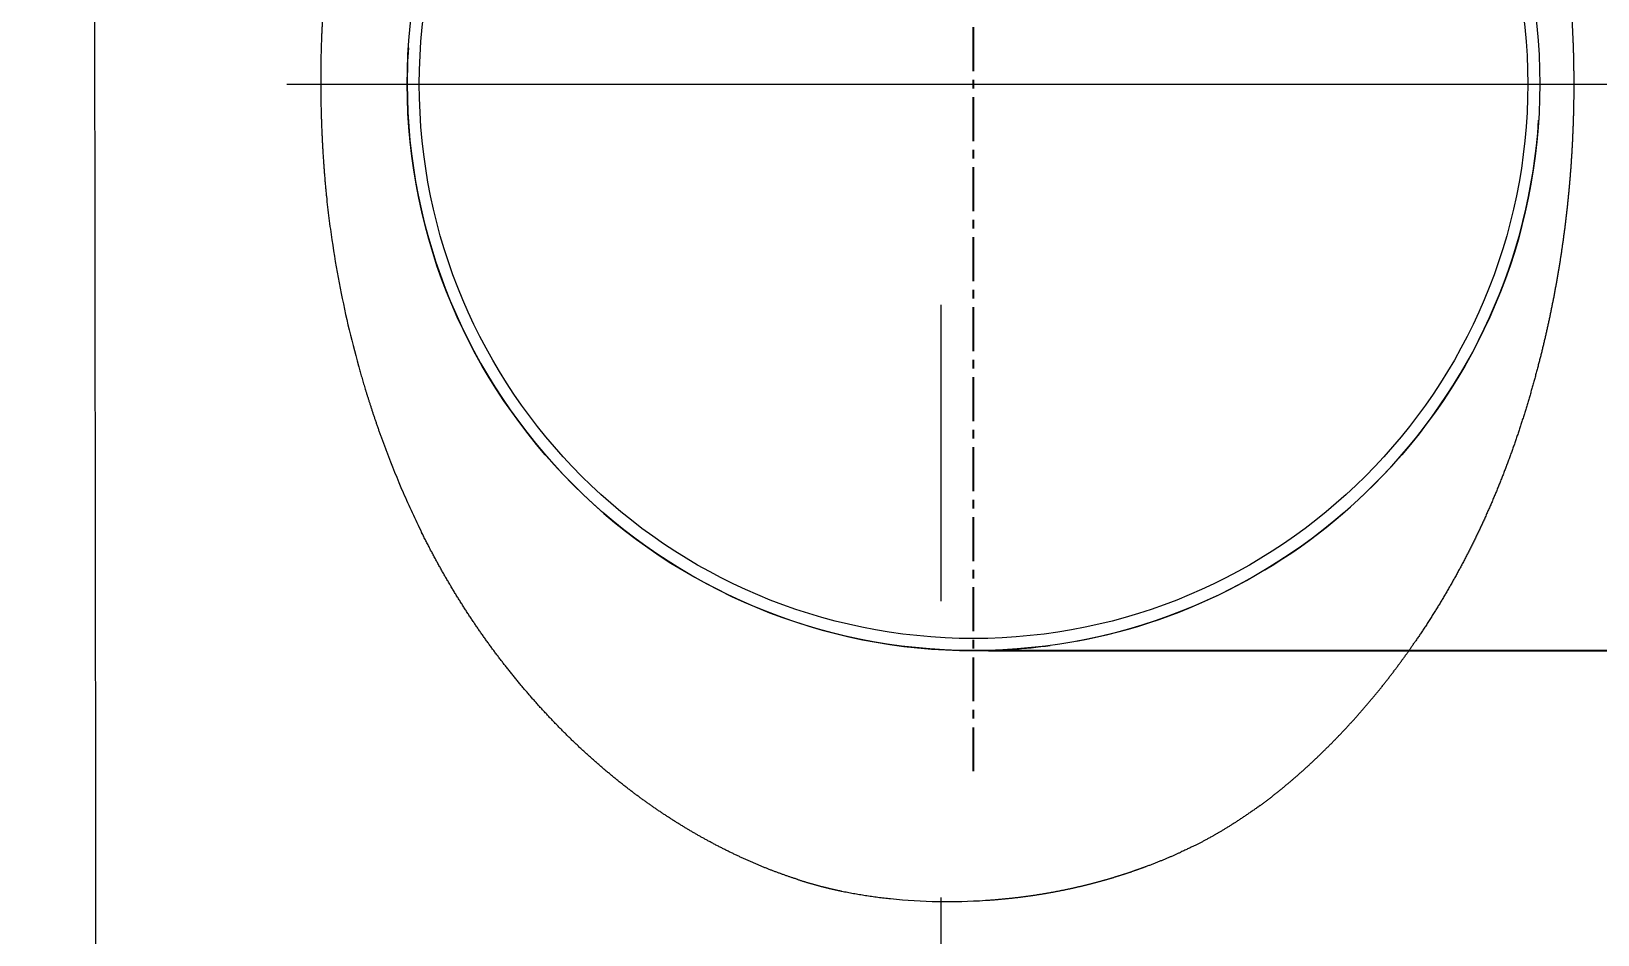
# Model space of a CAD drawing. Header units: inches. Extents: x 20229 to 21001, y -6726 to -5634.
# Drawn here: x 20841.2 to 20906.2, y -6259.7 to -6222.2 of the extents above; entities that cross this region are included whole.
import ezdxf

# ---------------------------------------------------------------- set-up
doc = ezdxf.new("R2010")
doc.units = ezdxf.units.IN
doc.header["$LTSCALE"] = 4.84
doc.header["$MEASUREMENT"] = 0
doc.header["$PDMODE"] = 3
doc.header["$PDSIZE"] = 0.3125
for name, pattern in [('CENTER', [0.6, 0.375, -0.075, 0.075, -0.075]), ('CENTER2', [28.575, 19.05, -3.175, 3.175, -3.175]), ('CENTERX2', [20.32, 12.7, -2.54, 2.54, -2.54])]:
    doc.linetypes.add(name, pattern=pattern)
doc.layers.get('0').update_dxf_attribs({"linetype": 'CONTINUOUS', "lineweight": 13})
doc.layers.get('Defpoints').update_dxf_attribs({"color": 3, "linetype": 'CONTINUOUS'})
doc.layers.add('2', color=1, linetype='CENTER2')
doc.layers.add('CENTER', color=1, linetype='CENTERX2', lineweight=15)
doc.layers.add('DIM', color=3, linetype='CONTINUOUS', lineweight=9)
doc.styles.get("Standard").update_dxf_attribs({"font": 'txt', "width": 0.8})
doc.dimstyles.new('ISO-25$0', dxfattribs={"dimtxt": 3, "dimasz": 3.5, "dimexe": 1.25, "dimexo": 0, "dimtad": 1, "dimdsep": 46, "dimtxsty": 'Standard', "dimblk1": 'CLOSEDBLANK', "dimcen": 1, "dimadec": 0, "dimazin": 0, "dimtfac": 1, "dimtmove": 1, "dimatfit": 3, "dimfxl": 1, "dimarcsym": 0})

# ---------------------------------------------------------------- blocks, each defined once
blk = doc.blocks.new('*D3')
at = {"layer": 'Defpoints', "color": 0, "transparency": 16777216}
for p in [(20664.841, -6111.791), (20878.985, -6352.746), (20878.985, -6354.821)]:
    blk.add_point(p, dxfattribs=at)
at = {"layer": 'DIM', "color": 0, "lineweight": -2, "transparency": 16777216}
for p, q in [((20664.841, -6112.416), (20664.841, -6356.071)), ((20878.985, -6353.371), (20878.985, -6356.071))]:
    blk.add_line(p, q, dxfattribs=at)
at = {"layer": 'DIM', "color": 0, "lineweight": -3, "transparency": 16777216}
blk.add_line((20672.841, -6354.821), (20870.985, -6354.821), dxfattribs=at)
at = {"layer": 'DIM', "color": 0, "transparency": 16777216}
for points in [[(20672.841, -6353.487), (20672.841, -6356.154), (20664.841, -6354.821)], [(20870.985, -6353.487), (20870.985, -6356.154), (20878.985, -6354.821)]]:
    blk.add_solid(points, dxfattribs=at)
at = {"layer": 'DIM', "color": 0, "transparency": 16777216, "insert": (20773.201, -6345.987), "char_height": 10, "attachment_point": 5}
blk.add_mtext('214,1', dxfattribs=at)
blk = doc.blocks.new('*D8')
at = {"layer": 'Defpoints', "color": 0, "transparency": 16777216}
for p in [(20880.322, -6144.575), (20939.088, -6144.575), (20880.322, -6247.879)]:
    blk.add_point(p, dxfattribs=at)
at = {"layer": 'DIM', "color": 0, "lineweight": -2, "transparency": 16777216}
for p, q in [((20880.947, -6144.575), (20940.338, -6144.575)), ((20880.947, -6247.879), (20940.338, -6247.879))]:
    blk.add_line(p, q, dxfattribs=at)
at = {"layer": 'DIM', "color": 0, "lineweight": -3, "transparency": 16777216}
blk.add_line((20939.088, -6239.879), (20939.088, -6152.575), dxfattribs=at)
at = {"layer": 'DIM', "color": 0, "transparency": 16777216}
for points in [[(20937.754, -6152.575), (20940.421, -6152.575), (20939.088, -6144.575)], [(20937.754, -6239.879), (20940.421, -6239.879), (20939.088, -6247.879)]]:
    blk.add_solid(points, dxfattribs=at)
at = {"layer": 'DIM', "color": 0, "transparency": 16777216, "insert": (20930.254, -6196.227), "char_height": 10, "attachment_point": 5, "rotation": 90}
blk.add_mtext('103,3', dxfattribs=at)

msp = doc.modelspace()

# ---------------------------------------------------------------- linework, layer by layer
at = {"linetype": 'Continuous'}
msp.add_line((20880.321, -6247.875), (20880.321, -6247.879), dxfattribs=at)
for radius in [23.5, 23]:
    msp.add_circle((20880.322, -6224.375), radius, dxfattribs=at)
for start, end in [(176.34178, 180), (180, 225), (315, 356.35273), (225, 270), (280.46955, 315), (270, 277.78711)]:
    msp.add_arc((20880.321, -6224.379), 23.5, start, end, dxfattribs=at)
for points, degree in [([(20843.788, -6172.923), (20843.857, -6232.597), (20843.932, -6292.279)], 2), ([(20876.881, -6258.164), (20877.532, -6258.233), (20878.188, -6258.274), (20878.848, -6258.286)], 3), ([(20878.848, -6258.286), (20879.502, -6258.296), (20880.159, -6258.279), (20880.815, -6258.234)], 3)]:
    msp.add_open_spline(points, degree=degree, dxfattribs=at)
for points, knots in [([(20853.82, -6216.968), (20853.815, -6216.997), (20853.805, -6217.056), (20853.791, -6217.144), (20853.777, -6217.233), (20853.763, -6217.322), (20853.749, -6217.41), (20853.736, -6217.499), (20853.722, -6217.588), (20853.709, -6217.677), (20853.696, -6217.766), (20853.683, -6217.856), (20853.67, -6217.945), (20853.657, -6218.035), (20853.645, -6218.124), (20853.633, -6218.214), (20853.621, -6218.303), (20853.609, -6218.393), (20853.597, -6218.483), (20853.586, -6218.573), (20853.574, -6218.663), (20853.563, -6218.753), (20853.552, -6218.843), (20853.541, -6218.933), (20853.531, -6219.024), (20853.52, -6219.114), (20853.51, -6219.205), (20853.5, -6219.295), (20853.49, -6219.386), (20853.48, -6219.476), (20853.471, -6219.567), (20853.461, -6219.658), (20853.452, -6219.749), (20853.443, -6219.84), (20853.434, -6219.931), (20853.426, -6220.022), (20853.417, -6220.113), (20853.409, -6220.204), (20853.401, -6220.295), (20853.393, -6220.386), (20853.385, -6220.477), (20853.378, -6220.569), (20853.371, -6220.66), (20853.363, -6220.751), (20853.356, -6220.843), (20853.35, -6220.934), (20853.343, -6221.026), (20853.337, -6221.117), (20853.33, -6221.209), (20853.324, -6221.301), (20853.319, -6221.392), (20853.313, -6221.484), (20853.307, -6221.576), (20853.302, -6221.667), (20853.297, -6221.759), (20853.292, -6221.851), (20853.287, -6221.943), (20853.283, -6222.035), (20853.279, -6222.126), (20853.274, -6222.218), (20853.27, -6222.31), (20853.267, -6222.402), (20853.263, -6222.494), (20853.26, -6222.586), (20853.257, -6222.678), (20853.254, -6222.77), (20853.251, -6222.862), (20853.247, -6222.988), (20853.243, -6223.15), (20853.239, -6223.347), (20853.236, -6223.544), (20853.233, -6223.74), (20853.232, -6223.937), (20853.231, -6224.133), (20853.231, -6224.33), (20853.231, -6224.527), (20853.233, -6224.723), (20853.235, -6224.92), (20853.239, -6225.116), (20853.242, -6225.313), (20853.247, -6225.509), (20853.253, -6225.705), (20853.259, -6225.902), (20853.266, -6226.098), (20853.274, -6226.294), (20853.283, -6226.49), (20853.292, -6226.687), (20853.303, -6226.883), (20853.314, -6227.079), (20853.325, -6227.275), (20853.338, -6227.471), (20853.351, -6227.666), (20853.366, -6227.862), (20853.381, -6228.057), (20853.396, -6228.252), (20853.413, -6228.448), (20853.43, -6228.642), (20853.448, -6228.837), (20853.461, -6228.967), (20853.467, -6229.031)], [0, 0, 0, 0, 0.007423, 0.014851, 0.022284, 0.029722, 0.037166, 0.044614, 0.052068, 0.059526, 0.066989, 0.074457, 0.081929, 0.089406, 0.096887, 0.104373, 0.111862, 0.119356, 0.126853, 0.134355, 0.14186, 0.149369, 0.156882, 0.164398, 0.171918, 0.179441, 0.186967, 0.194497, 0.202029, 0.209565, 0.217103, 0.224645, 0.232189, 0.239735, 0.247284, 0.254836, 0.26239, 0.269946, 0.277505, 0.285065, 0.292628, 0.300193, 0.307759, 0.315327, 0.322897, 0.330468, 0.338041, 0.345616, 0.353191, 0.360768, 0.368346, 0.375926, 0.383506, 0.391087, 0.398669, 0.406252, 0.413835, 0.421419, 0.429004, 0.436589, 0.444174, 0.45176, 0.459346, 0.466932, 0.474518, 0.482104, 0.48969, 0.497276, 0.513503, 0.529729, 0.545951, 0.562172, 0.57839, 0.594607, 0.610823, 0.627039, 0.643253, 0.659468, 0.675682, 0.691898, 0.708113, 0.72433, 0.740549, 0.756769, 0.772991, 0.789215, 0.805441, 0.821669, 0.837897, 0.854125, 0.870352, 0.886576, 0.902797, 0.919013, 0.935225, 0.95143, 0.967628, 0.983819, 1, 1, 1, 1]), ([(20904.885, -6218.75), (20904.888, -6218.775), (20904.894, -6218.826), (20904.903, -6218.902), (20904.912, -6218.978), (20904.921, -6219.053), (20904.93, -6219.129), (20904.938, -6219.205), (20904.947, -6219.281), (20904.955, -6219.357), (20904.963, -6219.432), (20904.971, -6219.508), (20904.979, -6219.584), (20904.987, -6219.66), (20904.995, -6219.735), (20905.003, -6219.811), (20905.01, -6219.887), (20905.017, -6219.962), (20905.025, -6220.038), (20905.032, -6220.114), (20905.039, -6220.189), (20905.045, -6220.265), (20905.052, -6220.341), (20905.059, -6220.416), (20905.065, -6220.492), (20905.072, -6220.568), (20905.078, -6220.643), (20905.084, -6220.719), (20905.09, -6220.794), (20905.096, -6220.87), (20905.101, -6220.946), (20905.107, -6221.021), (20905.112, -6221.097), (20905.118, -6221.172), (20905.123, -6221.248), (20905.128, -6221.323), (20905.133, -6221.399), (20905.138, -6221.474), (20905.143, -6221.55), (20905.147, -6221.625), (20905.152, -6221.701), (20905.156, -6221.776), (20905.16, -6221.852), (20905.164, -6221.927), (20905.168, -6222.003), (20905.172, -6222.078), (20905.176, -6222.153), (20905.18, -6222.229), (20905.183, -6222.304), (20905.186, -6222.38), (20905.19, -6222.455), (20905.193, -6222.53), (20905.196, -6222.606), (20905.199, -6222.681), (20905.202, -6222.756), (20905.204, -6222.832), (20905.207, -6222.907), (20905.209, -6222.982), (20905.212, -6223.058), (20905.213, -6223.108), (20905.214, -6223.133)], [0, 0, 0, 0, 0.017526, 0.03504, 0.052541, 0.07003, 0.087506, 0.104971, 0.122423, 0.139864, 0.157293, 0.174711, 0.192117, 0.209512, 0.226896, 0.244268, 0.26163, 0.278982, 0.296322, 0.313653, 0.330973, 0.348283, 0.365583, 0.382873, 0.400153, 0.417424, 0.434686, 0.451938, 0.469181, 0.486415, 0.50364, 0.520857, 0.538065, 0.555265, 0.572456, 0.589639, 0.606815, 0.623982, 0.641142, 0.658295, 0.67544, 0.692578, 0.709709, 0.726832, 0.74395, 0.76106, 0.778164, 0.795262, 0.812354, 0.829439, 0.846519, 0.863593, 0.880662, 0.897725, 0.914783, 0.931836, 0.948884, 0.965927, 0.982966, 1, 1, 1, 1]), ([(20905.214, -6223.133), (20905.215, -6223.159), (20905.216, -6223.211), (20905.218, -6223.289), (20905.22, -6223.367), (20905.221, -6223.446), (20905.223, -6223.524), (20905.224, -6223.602), (20905.225, -6223.68), (20905.226, -6223.758), (20905.227, -6223.837), (20905.228, -6223.915), (20905.229, -6223.993), (20905.23, -6224.071), (20905.23, -6224.15), (20905.23, -6224.228), (20905.231, -6224.306), (20905.231, -6224.385), (20905.231, -6224.463), (20905.231, -6224.541), (20905.23, -6224.62), (20905.23, -6224.698), (20905.229, -6224.776), (20905.229, -6224.855), (20905.228, -6224.933), (20905.227, -6225.012), (20905.226, -6225.09), (20905.224, -6225.169), (20905.223, -6225.247), (20905.222, -6225.326), (20905.22, -6225.404), (20905.218, -6225.483), (20905.216, -6225.561), (20905.214, -6225.64), (20905.212, -6225.718), (20905.21, -6225.797), (20905.208, -6225.875), (20905.205, -6225.954), (20905.202, -6226.032), (20905.2, -6226.111), (20905.197, -6226.19), (20905.195, -6226.242), (20905.194, -6226.268)], [0, 0, 0, 0, 0.024912, 0.049825, 0.07474, 0.099657, 0.124576, 0.149496, 0.17442, 0.199346, 0.224275, 0.249208, 0.274144, 0.299084, 0.324028, 0.348976, 0.373929, 0.398886, 0.423849, 0.448817, 0.473791, 0.498771, 0.523757, 0.548749, 0.573748, 0.598754, 0.623767, 0.648787, 0.673815, 0.698851, 0.723896, 0.748949, 0.77401, 0.799081, 0.82416, 0.84925, 0.874349, 0.899458, 0.924577, 0.949707, 0.974848, 1, 1, 1, 1]), ([(20905.194, -6226.268), (20905.192, -6226.296), (20905.19, -6226.35), (20905.187, -6226.432), (20905.183, -6226.514), (20905.18, -6226.596), (20905.176, -6226.678), (20905.172, -6226.76), (20905.167, -6226.842), (20905.163, -6226.924), (20905.159, -6227.006), (20905.154, -6227.088), (20905.149, -6227.17), (20905.144, -6227.252), (20905.141, -6227.307), (20905.139, -6227.334)], [0, 0, 0, 0, 0.076678, 0.153394, 0.230148, 0.306941, 0.383775, 0.46065, 0.537567, 0.614527, 0.691531, 0.768579, 0.845673, 0.922813, 1, 1, 1, 1]), ([(20905.139, -6227.334), (20905.138, -6227.36), (20905.134, -6227.411), (20905.129, -6227.489), (20905.124, -6227.566), (20905.119, -6227.644), (20905.114, -6227.721), (20905.108, -6227.799), (20905.102, -6227.876), (20905.097, -6227.954), (20905.091, -6228.032), (20905.085, -6228.11), (20905.079, -6228.187), (20905.072, -6228.265), (20905.066, -6228.343), (20905.059, -6228.421), (20905.052, -6228.5), (20905.045, -6228.578), (20905.038, -6228.656), (20905.031, -6228.734), (20905.024, -6228.813), (20905.017, -6228.891), (20905.009, -6228.97), (20905.001, -6229.048), (20904.993, -6229.127), (20904.985, -6229.205), (20904.977, -6229.284), (20904.969, -6229.363), (20904.961, -6229.442), (20904.952, -6229.52), (20904.943, -6229.599), (20904.935, -6229.678), (20904.926, -6229.757), (20904.916, -6229.837), (20904.907, -6229.916), (20904.898, -6229.995), (20904.888, -6230.074), (20904.878, -6230.154), (20904.869, -6230.233), (20904.859, -6230.312), (20904.848, -6230.392), (20904.838, -6230.472), (20904.828, -6230.551), (20904.817, -6230.631), (20904.806, -6230.711), (20904.795, -6230.79), (20904.784, -6230.87), (20904.773, -6230.95), (20904.762, -6231.03), (20904.75, -6231.11), (20904.739, -6231.19), (20904.727, -6231.271), (20904.715, -6231.351), (20904.703, -6231.431), (20904.691, -6231.512), (20904.678, -6231.592), (20904.666, -6231.672), (20904.653, -6231.753), (20904.64, -6231.833), (20904.627, -6231.914), (20904.614, -6231.995), (20904.6, -6232.076), (20904.587, -6232.156), (20904.573, -6232.237), (20904.559, -6232.318), (20904.545, -6232.399), (20904.531, -6232.48), (20904.517, -6232.561), (20904.503, -6232.643), (20904.488, -6232.724), (20904.473, -6232.805), (20904.458, -6232.886), (20904.443, -6232.968), (20904.428, -6233.049), (20904.412, -6233.131), (20904.397, -6233.212), (20904.381, -6233.294), (20904.365, -6233.376), (20904.349, -6233.457), (20904.332, -6233.539), (20904.316, -6233.621), (20904.299, -6233.703), (20904.283, -6233.785), (20904.266, -6233.867), (20904.248, -6233.949), (20904.231, -6234.031), (20904.214, -6234.114), (20904.196, -6234.196), (20904.178, -6234.278), (20904.16, -6234.361), (20904.142, -6234.443), (20904.123, -6234.526), (20904.105, -6234.608), (20904.086, -6234.691), (20904.067, -6234.773), (20904.048, -6234.856), (20904.029, -6234.939), (20904.009, -6235.022), (20903.99, -6235.105), (20903.97, -6235.188), (20903.95, -6235.271), (20903.93, -6235.354), (20903.909, -6235.437), (20903.889, -6235.52), (20903.868, -6235.604), (20903.847, -6235.687), (20903.826, -6235.77), (20903.804, -6235.854), (20903.79, -6235.909), (20903.783, -6235.937)], [0, 0, 0, 0, 0.008663, 0.017335, 0.026019, 0.034712, 0.043416, 0.052131, 0.060857, 0.069593, 0.07834, 0.087098, 0.095867, 0.104647, 0.113438, 0.12224, 0.131054, 0.139879, 0.148716, 0.157564, 0.166423, 0.175295, 0.184178, 0.193073, 0.20198, 0.2109, 0.219831, 0.228774, 0.23773, 0.246698, 0.255678, 0.264671, 0.273677, 0.282695, 0.291725, 0.300769, 0.309825, 0.318895, 0.327977, 0.337072, 0.346181, 0.355303, 0.364438, 0.373586, 0.382748, 0.391923, 0.401112, 0.410314, 0.419531, 0.428761, 0.438005, 0.447262, 0.456534, 0.46582, 0.47512, 0.484434, 0.493762, 0.503105, 0.512462, 0.521834, 0.53122, 0.54062, 0.550036, 0.559466, 0.56891, 0.57837, 0.587845, 0.597334, 0.606839, 0.616358, 0.625893, 0.635443, 0.645008, 0.654588, 0.664184, 0.673796, 0.683423, 0.693065, 0.702723, 0.712397, 0.722086, 0.731792, 0.741513, 0.75125, 0.761003, 0.770772, 0.780557, 0.790358, 0.800175, 0.810009, 0.819859, 0.829725, 0.839608, 0.849507, 0.859423, 0.869355, 0.879303, 0.889269, 0.899251, 0.90925, 0.919265, 0.929298, 0.939347, 0.949413, 0.959496, 0.969597, 0.979714, 0.989848, 1, 1, 1, 1]), ([(20853.467, -6229.031), (20853.499, -6229.335), (20853.534, -6229.639), (20853.61, -6230.242), (20853.733, -6231.144), (20854.083, -6233.219), (20854.487, -6234.943), (20854.798, -6236.062)], [0, 0, 0, 0, 0.125, 0.125, 0.25, 0.5, 1, 1, 1, 1]), ([(20854.798, -6236.062), (20854.808, -6236.096), (20854.827, -6236.163), (20854.856, -6236.266), (20854.885, -6236.37), (20854.916, -6236.477), (20854.948, -6236.586), (20854.98, -6236.696), (20855.013, -6236.809), (20855.048, -6236.923), (20855.083, -6237.04), (20855.119, -6237.158), (20855.156, -6237.279), (20855.195, -6237.401), (20855.234, -6237.525), (20855.274, -6237.652), (20855.315, -6237.78), (20855.358, -6237.91), (20855.401, -6238.042), (20855.446, -6238.175), (20855.492, -6238.311), (20855.538, -6238.448), (20855.587, -6238.587), (20855.636, -6238.728), (20855.686, -6238.871), (20855.738, -6239.015), (20855.791, -6239.161), (20855.845, -6239.309), (20855.901, -6239.459), (20855.938, -6239.559), (20855.957, -6239.609)], [0, 0, 0, 0, 0.027819, 0.056234, 0.085245, 0.114849, 0.145046, 0.175835, 0.207213, 0.239181, 0.271736, 0.304878, 0.338605, 0.372915, 0.407807, 0.44328, 0.479332, 0.515963, 0.553169, 0.59095, 0.629304, 0.668229, 0.707725, 0.747788, 0.788418, 0.829612, 0.871369, 0.913688, 0.956565, 1, 1, 1, 1]), ([(20903.783, -6235.937), (20903.775, -6235.968), (20903.759, -6236.03), (20903.735, -6236.122), (20903.711, -6236.214), (20903.686, -6236.306), (20903.661, -6236.398), (20903.637, -6236.491), (20903.611, -6236.583), (20903.586, -6236.675), (20903.56, -6236.767), (20903.535, -6236.86), (20903.509, -6236.952), (20903.482, -6237.044), (20903.456, -6237.136), (20903.438, -6237.198), (20903.429, -6237.229)], [0, 0, 0, 0, 0.070922, 0.141921, 0.212996, 0.284149, 0.355379, 0.426687, 0.498074, 0.569539, 0.641083, 0.712706, 0.78441, 0.856193, 0.928056, 1, 1, 1, 1]), ([(20903.429, -6237.229), (20903.42, -6237.259), (20903.402, -6237.32), (20903.375, -6237.412), (20903.348, -6237.504), (20903.321, -6237.595), (20903.293, -6237.687), (20903.266, -6237.778), (20903.238, -6237.869), (20903.21, -6237.96), (20903.181, -6238.051), (20903.153, -6238.141), (20903.124, -6238.232), (20903.095, -6238.322), (20903.066, -6238.413), (20903.037, -6238.503), (20903.008, -6238.593), (20902.978, -6238.683), (20902.948, -6238.772), (20902.918, -6238.862), (20902.888, -6238.951), (20902.858, -6239.041), (20902.827, -6239.13), (20902.797, -6239.219), (20902.766, -6239.308), (20902.735, -6239.397), (20902.703, -6239.485), (20902.672, -6239.574), (20902.64, -6239.662), (20902.608, -6239.751), (20902.576, -6239.839), (20902.544, -6239.927), (20902.511, -6240.015), (20902.479, -6240.102), (20902.446, -6240.19), (20902.413, -6240.277), (20902.379, -6240.365), (20902.346, -6240.452), (20902.312, -6240.539), (20902.278, -6240.626), (20902.244, -6240.712), (20902.21, -6240.799), (20902.176, -6240.886), (20902.141, -6240.972), (20902.106, -6241.058), (20902.071, -6241.144), (20902.036, -6241.23), (20902, -6241.316), (20901.964, -6241.402), (20901.928, -6241.487), (20901.892, -6241.573), (20901.856, -6241.658), (20901.82, -6241.743), (20901.783, -6241.828), (20901.746, -6241.913), (20901.709, -6241.998), (20901.671, -6242.082), (20901.634, -6242.167), (20901.596, -6242.251), (20901.558, -6242.336), (20901.52, -6242.42), (20901.482, -6242.504), (20901.443, -6242.587), (20901.404, -6242.671), (20901.365, -6242.755), (20901.326, -6242.838), (20901.287, -6242.921), (20901.247, -6243.004), (20901.207, -6243.087), (20901.167, -6243.17), (20901.127, -6243.253), (20901.086, -6243.336), (20901.046, -6243.418), (20901.005, -6243.5), (20900.964, -6243.583), (20900.922, -6243.665), (20900.881, -6243.747), (20900.839, -6243.828), (20900.797, -6243.91), (20900.755, -6243.992), (20900.713, -6244.073), (20900.67, -6244.154), (20900.627, -6244.235), (20900.584, -6244.316), (20900.541, -6244.397), (20900.498, -6244.478), (20900.454, -6244.558), (20900.41, -6244.639), (20900.366, -6244.719), (20900.322, -6244.799), (20900.277, -6244.879), (20900.233, -6244.959), (20900.188, -6245.039), (20900.143, -6245.119), (20900.097, -6245.198), (20900.052, -6245.278), (20900.006, -6245.357), (20899.96, -6245.436), (20899.914, -6245.515), (20899.868, -6245.594), (20899.821, -6245.672), (20899.774, -6245.751), (20899.727, -6245.829), (20899.68, -6245.908), (20899.633, -6245.986), (20899.585, -6246.064), (20899.537, -6246.142), (20899.489, -6246.219), (20899.457, -6246.271), (20899.441, -6246.297)], [0, 0, 0, 0, 0.009464, 0.018924, 0.028381, 0.037835, 0.047285, 0.056733, 0.066177, 0.075618, 0.085055, 0.09449, 0.103922, 0.11335, 0.122776, 0.132199, 0.141619, 0.151036, 0.16045, 0.169861, 0.17927, 0.188676, 0.198079, 0.20748, 0.216878, 0.226273, 0.235666, 0.245057, 0.254445, 0.26383, 0.273213, 0.282594, 0.291973, 0.301349, 0.310723, 0.320094, 0.329464, 0.338831, 0.348196, 0.357559, 0.36692, 0.376279, 0.385636, 0.394991, 0.404344, 0.413695, 0.423045, 0.432392, 0.441738, 0.451081, 0.460424, 0.469764, 0.479103, 0.48844, 0.497775, 0.507109, 0.516441, 0.525771, 0.5351, 0.544428, 0.553754, 0.563078, 0.572401, 0.581723, 0.591043, 0.600362, 0.60968, 0.618996, 0.628311, 0.637624, 0.646937, 0.656248, 0.665558, 0.674866, 0.684174, 0.69348, 0.702785, 0.712089, 0.721392, 0.730694, 0.739994, 0.749294, 0.758592, 0.76789, 0.777186, 0.786481, 0.795776, 0.805069, 0.814361, 0.823652, 0.832942, 0.842232, 0.85152, 0.860807, 0.870093, 0.879379, 0.888663, 0.897947, 0.907229, 0.91651, 0.925791, 0.935071, 0.944349, 0.953627, 0.962903, 0.972179, 0.981454, 0.990727, 1, 1, 1, 1]), ([(20855.957, -6239.609), (20856.177, -6240.19), (20856.525, -6241.046), (20856.899, -6241.879), (20857.155, -6242.429), (20857.285, -6242.702), (20857.419, -6242.971)], [0, 0, 0, 0, 0.5, 0.75, 0.75, 1, 1, 1, 1]), ([(20858.204, -6244.46), (20858.189, -6244.434), (20858.161, -6244.383), (20858.118, -6244.306), (20858.075, -6244.228), (20858.032, -6244.149), (20857.989, -6244.07), (20857.946, -6243.989), (20857.902, -6243.909), (20857.859, -6243.827), (20857.815, -6243.745), (20857.772, -6243.662), (20857.728, -6243.578), (20857.684, -6243.493), (20857.64, -6243.408), (20857.596, -6243.322), (20857.552, -6243.236), (20857.508, -6243.148), (20857.463, -6243.06), (20857.434, -6243.001), (20857.419, -6242.971)], [0, 0, 0, 0, 0.052115, 0.104633, 0.157555, 0.210881, 0.26461, 0.318745, 0.373284, 0.428227, 0.483577, 0.539332, 0.595492, 0.652059, 0.709032, 0.766411, 0.824198, 0.882391, 0.940992, 1, 1, 1, 1]), ([(20860.949, -6248.579), (20860.932, -6248.557), (20860.898, -6248.513), (20860.846, -6248.447), (20860.795, -6248.381), (20860.743, -6248.315), (20860.692, -6248.248), (20860.641, -6248.181), (20860.59, -6248.114), (20860.539, -6248.047), (20860.489, -6247.98), (20860.438, -6247.912), (20860.388, -6247.845), (20860.338, -6247.777), (20860.288, -6247.709), (20860.238, -6247.64), (20860.188, -6247.572), (20860.139, -6247.503), (20860.089, -6247.434), (20860.04, -6247.365), (20859.991, -6247.296), (20859.942, -6247.226), (20859.893, -6247.157), (20859.845, -6247.087), (20859.796, -6247.017), (20859.748, -6246.946), (20859.699, -6246.876), (20859.651, -6246.805), (20859.603, -6246.734), (20859.556, -6246.663), (20859.491, -6246.566), (20859.409, -6246.443), (20859.312, -6246.294), (20859.215, -6246.144), (20859.119, -6245.994), (20859.023, -6245.843), (20858.929, -6245.691), (20858.835, -6245.539), (20858.743, -6245.387), (20858.651, -6245.233), (20858.56, -6245.08), (20858.469, -6244.926), (20858.38, -6244.771), (20858.291, -6244.615), (20858.233, -6244.512), (20858.204, -6244.46)], [0, 0, 0, 0, 0.016872, 0.033758, 0.050659, 0.067574, 0.084504, 0.101448, 0.118407, 0.135381, 0.15237, 0.169374, 0.186392, 0.203426, 0.220475, 0.237539, 0.254618, 0.271713, 0.288823, 0.305948, 0.323089, 0.340246, 0.357418, 0.374606, 0.39181, 0.40903, 0.426265, 0.443517, 0.460785, 0.478069, 0.495369, 0.531403, 0.567436, 0.603468, 0.639501, 0.675535, 0.71157, 0.747608, 0.783649, 0.819694, 0.855743, 0.891797, 0.927858, 0.963925, 1, 1, 1, 1]), ([(20899.441, -6246.297), (20899.423, -6246.325), (20899.388, -6246.382), (20899.335, -6246.465), (20899.282, -6246.548), (20899.23, -6246.63), (20899.178, -6246.711), (20899.127, -6246.791), (20899.075, -6246.87), (20899.024, -6246.948), (20898.973, -6247.025), (20898.923, -6247.101), (20898.873, -6247.176), (20898.823, -6247.25), (20898.774, -6247.323), (20898.725, -6247.395), (20898.692, -6247.442), (20898.676, -6247.466)], [0, 0, 0, 0, 0.071748, 0.142767, 0.213058, 0.282622, 0.35146, 0.419571, 0.486957, 0.553618, 0.619554, 0.684767, 0.749257, 0.813024, 0.87607, 0.938395, 1, 1, 1, 1]), ([(20892.215, -6254.303), (20892.233, -6254.289), (20892.27, -6254.262), (20892.326, -6254.221), (20892.381, -6254.179), (20892.436, -6254.138), (20892.49, -6254.096), (20892.545, -6254.055), (20892.6, -6254.013), (20892.654, -6253.97), (20892.709, -6253.928), (20892.763, -6253.886), (20892.817, -6253.843), (20892.871, -6253.8), (20892.925, -6253.757), (20892.979, -6253.714), (20893.033, -6253.67), (20893.086, -6253.627), (20893.14, -6253.583), (20893.193, -6253.539), (20893.247, -6253.495), (20893.3, -6253.45), (20893.353, -6253.406), (20893.406, -6253.361), (20893.459, -6253.316), (20893.512, -6253.271), (20893.565, -6253.226), (20893.618, -6253.181), (20893.67, -6253.135), (20893.723, -6253.089), (20893.775, -6253.043), (20893.828, -6252.997), (20893.88, -6252.951), (20893.932, -6252.905), (20893.984, -6252.858), (20894.036, -6252.811), (20894.088, -6252.764), (20894.14, -6252.717), (20894.192, -6252.67), (20894.244, -6252.622), (20894.295, -6252.574), (20894.347, -6252.526), (20894.399, -6252.478), (20894.45, -6252.43), (20894.501, -6252.382), (20894.553, -6252.333), (20894.604, -6252.284), (20894.655, -6252.235), (20894.706, -6252.186), (20894.757, -6252.137), (20894.808, -6252.088), (20894.859, -6252.038), (20894.91, -6251.988), (20894.96, -6251.938), (20895.011, -6251.888), (20895.061, -6251.838), (20895.112, -6251.787), (20895.162, -6251.737), (20895.212, -6251.686), (20895.262, -6251.635), (20895.312, -6251.584), (20895.362, -6251.533), (20895.412, -6251.481), (20895.462, -6251.43), (20895.512, -6251.378), (20895.561, -6251.326), (20895.611, -6251.274), (20895.66, -6251.222), (20895.71, -6251.169), (20895.759, -6251.117), (20895.808, -6251.064), (20895.857, -6251.011), (20895.906, -6250.958), (20895.955, -6250.905), (20896.003, -6250.852), (20896.052, -6250.798), (20896.101, -6250.745), (20896.149, -6250.691), (20896.197, -6250.637), (20896.246, -6250.583), (20896.294, -6250.529), (20896.342, -6250.475), (20896.39, -6250.42), (20896.437, -6250.366), (20896.485, -6250.311), (20896.533, -6250.256), (20896.58, -6250.201), (20896.628, -6250.146), (20896.675, -6250.09), (20896.722, -6250.035), (20896.769, -6249.979), (20896.816, -6249.923), (20896.863, -6249.868), (20896.909, -6249.812), (20896.956, -6249.755), (20897.002, -6249.699), (20897.049, -6249.643), (20897.095, -6249.586), (20897.141, -6249.529), (20897.187, -6249.473), (20897.233, -6249.416), (20897.279, -6249.359), (20897.324, -6249.301), (20897.37, -6249.244), (20897.415, -6249.186), (20897.461, -6249.129), (20897.506, -6249.071), (20897.551, -6249.013), (20897.596, -6248.955), (20897.64, -6248.897), (20897.685, -6248.839), (20897.73, -6248.781), (20897.774, -6248.722), (20897.818, -6248.664), (20897.862, -6248.605), (20897.906, -6248.546), (20897.95, -6248.487), (20897.994, -6248.428), (20898.038, -6248.369), (20898.081, -6248.309), (20898.124, -6248.25), (20898.168, -6248.19), (20898.211, -6248.131), (20898.254, -6248.071), (20898.297, -6248.011), (20898.339, -6247.951), (20898.382, -6247.891), (20898.424, -6247.83), (20898.467, -6247.77), (20898.509, -6247.709), (20898.551, -6247.649), (20898.593, -6247.588), (20898.635, -6247.527), (20898.663, -6247.486), (20898.676, -6247.466)], [0, 0, 0, 0, 0.007105, 0.014215, 0.021329, 0.028448, 0.035572, 0.0427, 0.049834, 0.056973, 0.064118, 0.071268, 0.078425, 0.085587, 0.092755, 0.09993, 0.107111, 0.114299, 0.121494, 0.128696, 0.135905, 0.143122, 0.150345, 0.157577, 0.164816, 0.172064, 0.179319, 0.186583, 0.193855, 0.201136, 0.208425, 0.215723, 0.223031, 0.230347, 0.237673, 0.245009, 0.252354, 0.259709, 0.267074, 0.274449, 0.281834, 0.289229, 0.296634, 0.304048, 0.311472, 0.318906, 0.326349, 0.333801, 0.341263, 0.348734, 0.356214, 0.363703, 0.371201, 0.378709, 0.386224, 0.393749, 0.401282, 0.408824, 0.416374, 0.423932, 0.431499, 0.439074, 0.446657, 0.454247, 0.461846, 0.469453, 0.477067, 0.484689, 0.492318, 0.499955, 0.507599, 0.515251, 0.522909, 0.530575, 0.538248, 0.545927, 0.553613, 0.561306, 0.569006, 0.576712, 0.584424, 0.592143, 0.599868, 0.607599, 0.615336, 0.623078, 0.630827, 0.638582, 0.646342, 0.654107, 0.661878, 0.669654, 0.677436, 0.685223, 0.693014, 0.700811, 0.708612, 0.716418, 0.724229, 0.732045, 0.739864, 0.747688, 0.755517, 0.763349, 0.771186, 0.779026, 0.786871, 0.794719, 0.80257, 0.810425, 0.818284, 0.826146, 0.834011, 0.84188, 0.849752, 0.857627, 0.865505, 0.873387, 0.881273, 0.889162, 0.897055, 0.904951, 0.912851, 0.920754, 0.928661, 0.936572, 0.944487, 0.952406, 0.960328, 0.968254, 0.976185, 0.984119, 0.992058, 1, 1, 1, 1]), ([(20862.967, -6250.895), (20862.947, -6250.874), (20862.907, -6250.833), (20862.848, -6250.77), (20862.788, -6250.708), (20862.729, -6250.645), (20862.669, -6250.582), (20862.61, -6250.518), (20862.551, -6250.455), (20862.492, -6250.391), (20862.433, -6250.327), (20862.374, -6250.263), (20862.316, -6250.198), (20862.257, -6250.133), (20862.199, -6250.068), (20862.141, -6250.003), (20862.083, -6249.938), (20862.025, -6249.872), (20861.967, -6249.806), (20861.909, -6249.74), (20861.852, -6249.673), (20861.794, -6249.607), (20861.737, -6249.54), (20861.68, -6249.473), (20861.623, -6249.405), (20861.566, -6249.338), (20861.509, -6249.27), (20861.453, -6249.202), (20861.396, -6249.134), (20861.34, -6249.065), (20861.284, -6248.996), (20861.228, -6248.927), (20861.172, -6248.858), (20861.116, -6248.789), (20861.06, -6248.719), (20861.005, -6248.649), (20860.968, -6248.602), (20860.949, -6248.579)], [0, 0, 0, 0, 0.028012, 0.056056, 0.084131, 0.112239, 0.140378, 0.16855, 0.196754, 0.224991, 0.25326, 0.281562, 0.309896, 0.338263, 0.366664, 0.395097, 0.423563, 0.452063, 0.480596, 0.509162, 0.537762, 0.566395, 0.595063, 0.623764, 0.652498, 0.681267, 0.71007, 0.738908, 0.767779, 0.796685, 0.825626, 0.854601, 0.883611, 0.912656, 0.941735, 0.97085, 1, 1, 1, 1]), ([(20865.114, -6252.9), (20865.093, -6252.883), (20865.051, -6252.847), (20864.987, -6252.793), (20864.924, -6252.739), (20864.861, -6252.685), (20864.798, -6252.631), (20864.735, -6252.577), (20864.672, -6252.522), (20864.609, -6252.467), (20864.547, -6252.412), (20864.484, -6252.356), (20864.422, -6252.3), (20864.36, -6252.245), (20864.298, -6252.188), (20864.236, -6252.132), (20864.174, -6252.075), (20864.113, -6252.019), (20864.051, -6251.962), (20863.99, -6251.904), (20863.929, -6251.847), (20863.868, -6251.789), (20863.807, -6251.731), (20863.746, -6251.673), (20863.685, -6251.614), (20863.625, -6251.556), (20863.564, -6251.497), (20863.504, -6251.438), (20863.444, -6251.378), (20863.384, -6251.319), (20863.324, -6251.259), (20863.264, -6251.199), (20863.204, -6251.139), (20863.145, -6251.078), (20863.086, -6251.017), (20863.026, -6250.956), (20862.987, -6250.915), (20862.967, -6250.895)], [0, 0, 0, 0, 0.02812, 0.056266, 0.084437, 0.112634, 0.140856, 0.169104, 0.197378, 0.225678, 0.254004, 0.282356, 0.310734, 0.339139, 0.36757, 0.396028, 0.424513, 0.453024, 0.481562, 0.510128, 0.538721, 0.567341, 0.595988, 0.624663, 0.653366, 0.682096, 0.710855, 0.739641, 0.768456, 0.797298, 0.82617, 0.855069, 0.883998, 0.912955, 0.941941, 0.970956, 1, 1, 1, 1]), ([(20866.137, -6253.717), (20866.115, -6253.701), (20866.072, -6253.668), (20866.008, -6253.618), (20865.943, -6253.569), (20865.879, -6253.519), (20865.815, -6253.468), (20865.75, -6253.418), (20865.686, -6253.367), (20865.622, -6253.316), (20865.558, -6253.265), (20865.495, -6253.214), (20865.431, -6253.162), (20865.367, -6253.11), (20865.304, -6253.058), (20865.241, -6253.006), (20865.177, -6252.953), (20865.135, -6252.918), (20865.114, -6252.9)], [0, 0, 0, 0, 0.061955, 0.123981, 0.186079, 0.248249, 0.310492, 0.372807, 0.435195, 0.497656, 0.56019, 0.622798, 0.685479, 0.748234, 0.811064, 0.873968, 0.936946, 1, 1, 1, 1]), ([(20869.296, -6255.761), (20869.276, -6255.75), (20869.236, -6255.727), (20869.175, -6255.694), (20869.114, -6255.66), (20869.053, -6255.627), (20868.993, -6255.593), (20868.932, -6255.558), (20868.871, -6255.524), (20868.811, -6255.489), (20868.75, -6255.454), (20868.69, -6255.419), (20868.629, -6255.384), (20868.569, -6255.349), (20868.509, -6255.313), (20868.448, -6255.277), (20868.388, -6255.241), (20868.328, -6255.205), (20868.268, -6255.168), (20868.208, -6255.131), (20868.148, -6255.095), (20868.088, -6255.057), (20868.028, -6255.02), (20867.968, -6254.983), (20867.908, -6254.945), (20867.848, -6254.907), (20867.788, -6254.869), (20867.728, -6254.83), (20867.669, -6254.792), (20867.609, -6254.753), (20867.55, -6254.714), (20867.49, -6254.675), (20867.431, -6254.636), (20867.371, -6254.596), (20867.312, -6254.556), (20867.253, -6254.516), (20867.193, -6254.476), (20867.134, -6254.436), (20867.075, -6254.395), (20867.016, -6254.354), (20866.957, -6254.313), (20866.898, -6254.272), (20866.839, -6254.23), (20866.78, -6254.189), (20866.721, -6254.147), (20866.663, -6254.105), (20866.604, -6254.063), (20866.545, -6254.02), (20866.487, -6253.977), (20866.428, -6253.935), (20866.37, -6253.891), (20866.312, -6253.848), (20866.253, -6253.805), (20866.195, -6253.761), (20866.156, -6253.732), (20866.137, -6253.717)], [0, 0, 0, 0, 0.018294, 0.03661, 0.054947, 0.073305, 0.091684, 0.110085, 0.128507, 0.14695, 0.165415, 0.183902, 0.20241, 0.22094, 0.239492, 0.258065, 0.27666, 0.295277, 0.313916, 0.332577, 0.35126, 0.369965, 0.388692, 0.407442, 0.426213, 0.445007, 0.463823, 0.482662, 0.501523, 0.520407, 0.539313, 0.558242, 0.577194, 0.596169, 0.615166, 0.634186, 0.653229, 0.672295, 0.691385, 0.710497, 0.729633, 0.748792, 0.767974, 0.787179, 0.806408, 0.825661, 0.844937, 0.864236, 0.88356, 0.902907, 0.922277, 0.941672, 0.961091, 0.980533, 1, 1, 1, 1]), ([(20892.215, -6254.303), (20892.192, -6254.319), (20892.148, -6254.351), (20892.081, -6254.398), (20892.014, -6254.445), (20891.948, -6254.491), (20891.882, -6254.537), (20891.817, -6254.582), (20891.752, -6254.626), (20891.688, -6254.67), (20891.624, -6254.713), (20891.561, -6254.756), (20891.498, -6254.798), (20891.436, -6254.84), (20891.374, -6254.881), (20891.313, -6254.921), (20891.252, -6254.961), (20891.192, -6255), (20891.132, -6255.039), (20891.072, -6255.077), (20891.013, -6255.114), (20890.955, -6255.151), (20890.896, -6255.187), (20890.839, -6255.223), (20890.782, -6255.258), (20890.725, -6255.293), (20890.669, -6255.327), (20890.613, -6255.36), (20890.558, -6255.393), (20890.503, -6255.425), (20890.467, -6255.446), (20890.449, -6255.457)], [0, 0, 0, 0, 0.039541, 0.078709, 0.117506, 0.155933, 0.193991, 0.231681, 0.269005, 0.305963, 0.342557, 0.378789, 0.414659, 0.450169, 0.48532, 0.520112, 0.554549, 0.588629, 0.622356, 0.65573, 0.688752, 0.721425, 0.75375, 0.785728, 0.817361, 0.848651, 0.879599, 0.910206, 0.940475, 0.970405, 1, 1, 1, 1]), ([(20890.225, -6255.583), (20890.202, -6255.595), (20890.158, -6255.62), (20890.093, -6255.656), (20890.029, -6255.69), (20889.967, -6255.724), (20889.906, -6255.756), (20889.848, -6255.787), (20889.791, -6255.817), (20889.735, -6255.846), (20889.682, -6255.873), (20889.608, -6255.91), (20889.51, -6255.959), (20889.382, -6256.021), (20889.241, -6256.088), (20889.088, -6256.16), (20888.981, -6256.209), (20888.926, -6256.234)], [0, 0, 0, 0, 0.052867, 0.104302, 0.154308, 0.20289, 0.250052, 0.295799, 0.340134, 0.383061, 0.424584, 0.464706, 0.553166, 0.650949, 0.758033, 0.874392, 1, 1, 1, 1]), ([(20890.449, -6255.457), (20890.434, -6255.465), (20890.404, -6255.482), (20890.359, -6255.508), (20890.314, -6255.533), (20890.27, -6255.558), (20890.24, -6255.575), (20890.225, -6255.583)], [0, 0, 0, 0, 0.200497, 0.400741, 0.600737, 0.800488, 1, 1, 1, 1]), ([(20870.248, -6256.251), (20870.225, -6256.24), (20870.179, -6256.217), (20870.11, -6256.183), (20870.042, -6256.149), (20869.973, -6256.115), (20869.905, -6256.08), (20869.837, -6256.045), (20869.769, -6256.01), (20869.701, -6255.975), (20869.633, -6255.94), (20869.566, -6255.905), (20869.498, -6255.869), (20869.431, -6255.833), (20869.364, -6255.797), (20869.319, -6255.773), (20869.296, -6255.761)], [0, 0, 0, 0, 0.07146, 0.142915, 0.214366, 0.285812, 0.357253, 0.428689, 0.500121, 0.571547, 0.642968, 0.714385, 0.785796, 0.857203, 0.928604, 1, 1, 1, 1]), ([(20873.007, -6257.363), (20872.986, -6257.357), (20872.946, -6257.344), (20872.885, -6257.325), (20872.824, -6257.305), (20872.763, -6257.285), (20872.702, -6257.264), (20872.641, -6257.244), (20872.581, -6257.223), (20872.52, -6257.202), (20872.459, -6257.18), (20872.397, -6257.159), (20872.336, -6257.137), (20872.275, -6257.115), (20872.214, -6257.093), (20872.153, -6257.07), (20872.092, -6257.047), (20872.031, -6257.024), (20871.969, -6257.001), (20871.908, -6256.977), (20871.847, -6256.953), (20871.786, -6256.929), (20871.724, -6256.905), (20871.642, -6256.872), (20871.539, -6256.83), (20871.414, -6256.778), (20871.288, -6256.725), (20871.161, -6256.67), (20871.033, -6256.615), (20870.904, -6256.557), (20870.775, -6256.499), (20870.644, -6256.439), (20870.513, -6256.377), (20870.38, -6256.315), (20870.292, -6256.272), (20870.248, -6256.251)], [0, 0, 0, 0, 0.021371, 0.042778, 0.064222, 0.085703, 0.107221, 0.128777, 0.15037, 0.172001, 0.19367, 0.215377, 0.237122, 0.258906, 0.280728, 0.302589, 0.324489, 0.346428, 0.368406, 0.390423, 0.412481, 0.434578, 0.456714, 0.478891, 0.523846, 0.569276, 0.615185, 0.661576, 0.708451, 0.755813, 0.803663, 0.852005, 0.90084, 0.950171, 1, 1, 1, 1]), ([(20887.501, -6256.822), (20887.524, -6256.813), (20887.57, -6256.796), (20887.639, -6256.77), (20887.707, -6256.744), (20887.774, -6256.719), (20887.84, -6256.693), (20887.906, -6256.667), (20887.971, -6256.641), (20888.035, -6256.615), (20888.099, -6256.589), (20888.162, -6256.564), (20888.225, -6256.538), (20888.287, -6256.512), (20888.348, -6256.487), (20888.408, -6256.461), (20888.468, -6256.436), (20888.528, -6256.41), (20888.586, -6256.385), (20888.644, -6256.36), (20888.702, -6256.334), (20888.759, -6256.309), (20888.815, -6256.284), (20888.871, -6256.259), (20888.907, -6256.243), (20888.926, -6256.234)], [0, 0, 0, 0, 0.047841, 0.095269, 0.142288, 0.188902, 0.235114, 0.280925, 0.32634, 0.371359, 0.415986, 0.460222, 0.504069, 0.547528, 0.590601, 0.633288, 0.675591, 0.717509, 0.759044, 0.800196, 0.840965, 0.881349, 0.921331, 0.960889, 1, 1, 1, 1]), ([(20880.815, -6258.234), (20880.84, -6258.233), (20880.891, -6258.23), (20880.966, -6258.225), (20881.041, -6258.219), (20881.116, -6258.214), (20881.191, -6258.208), (20881.265, -6258.202), (20881.339, -6258.196), (20881.413, -6258.19), (20881.486, -6258.183), (20881.559, -6258.176), (20881.631, -6258.169), (20881.704, -6258.162), (20881.776, -6258.155), (20881.847, -6258.148), (20881.919, -6258.14), (20881.99, -6258.132), (20882.06, -6258.124), (20882.131, -6258.116), (20882.201, -6258.107), (20882.27, -6258.099), (20882.34, -6258.09), (20882.409, -6258.081), (20882.477, -6258.072), (20882.546, -6258.063), (20882.614, -6258.054), (20882.681, -6258.044), (20882.749, -6258.034), (20882.816, -6258.024), (20882.882, -6258.015), (20882.949, -6258.004), (20883.015, -6257.994), (20883.08, -6257.984), (20883.145, -6257.973), (20883.21, -6257.963), (20883.275, -6257.952), (20883.339, -6257.941), (20883.403, -6257.93), (20883.467, -6257.919), (20883.53, -6257.908), (20883.593, -6257.896), (20883.655, -6257.885), (20883.717, -6257.873), (20883.779, -6257.861), (20883.841, -6257.85), (20883.902, -6257.838), (20883.963, -6257.826), (20884.023, -6257.814), (20884.083, -6257.801), (20884.143, -6257.789), (20884.202, -6257.777), (20884.261, -6257.764), (20884.32, -6257.752), (20884.379, -6257.739), (20884.437, -6257.726), (20884.494, -6257.713), (20884.552, -6257.701), (20884.609, -6257.688), (20884.665, -6257.675), (20884.722, -6257.661), (20884.778, -6257.648), (20884.833, -6257.635), (20884.888, -6257.622), (20884.943, -6257.608), (20884.998, -6257.595), (20885.052, -6257.581), (20885.106, -6257.568), (20885.16, -6257.554), (20885.213, -6257.541), (20885.266, -6257.527), (20885.318, -6257.513), (20885.371, -6257.499), (20885.423, -6257.486), (20885.474, -6257.472), (20885.525, -6257.458), (20885.576, -6257.444), (20885.627, -6257.43), (20885.677, -6257.416), (20885.727, -6257.402), (20885.777, -6257.388), (20885.826, -6257.374), (20885.875, -6257.36), (20885.924, -6257.345), (20885.972, -6257.331), (20886.02, -6257.317), (20886.068, -6257.303), (20886.115, -6257.289), (20886.162, -6257.274), (20886.209, -6257.26), (20886.255, -6257.246), (20886.301, -6257.232), (20886.347, -6257.217), (20886.392, -6257.203), (20886.437, -6257.189), (20886.482, -6257.174), (20886.527, -6257.16), (20886.571, -6257.146), (20886.615, -6257.132), (20886.658, -6257.117), (20886.702, -6257.103), (20886.744, -6257.089), (20886.787, -6257.075), (20886.829, -6257.06), (20886.871, -6257.046), (20886.913, -6257.032), (20886.954, -6257.018), (20886.995, -6257.004), (20887.036, -6256.99), (20887.077, -6256.975), (20887.117, -6256.961), (20887.156, -6256.947), (20887.196, -6256.933), (20887.235, -6256.919), (20887.274, -6256.905), (20887.313, -6256.891), (20887.351, -6256.877), (20887.389, -6256.863), (20887.427, -6256.85), (20887.464, -6256.836), (20887.489, -6256.827), (20887.501, -6256.822)], [0, 0, 0, 0, 0.01098, 0.021918, 0.032815, 0.04367, 0.054484, 0.065256, 0.075986, 0.086674, 0.09732, 0.107924, 0.118485, 0.129004, 0.13948, 0.149914, 0.160305, 0.170653, 0.180958, 0.191221, 0.201439, 0.211615, 0.221748, 0.231837, 0.241882, 0.251884, 0.261842, 0.271757, 0.281628, 0.291455, 0.301237, 0.310976, 0.320671, 0.330322, 0.339928, 0.34949, 0.359008, 0.368481, 0.377909, 0.387294, 0.396633, 0.405928, 0.415178, 0.424383, 0.433544, 0.44266, 0.45173, 0.460756, 0.469737, 0.478673, 0.487563, 0.496409, 0.505209, 0.513964, 0.522674, 0.531339, 0.539958, 0.548532, 0.55706, 0.565544, 0.573982, 0.582375, 0.590723, 0.599027, 0.607285, 0.615499, 0.623669, 0.631793, 0.639874, 0.64791, 0.655901, 0.663849, 0.671752, 0.679611, 0.687427, 0.695198, 0.702925, 0.710609, 0.718248, 0.725844, 0.733396, 0.740905, 0.74837, 0.755791, 0.763169, 0.770503, 0.777794, 0.785042, 0.792246, 0.799407, 0.806524, 0.813599, 0.82063, 0.827617, 0.834562, 0.841463, 0.848321, 0.855136, 0.861908, 0.868637, 0.875323, 0.881966, 0.888565, 0.895122, 0.901635, 0.908106, 0.914533, 0.920917, 0.927259, 0.933557, 0.939812, 0.946024, 0.952194, 0.95832, 0.964403, 0.970443, 0.97644, 0.982394, 0.988306, 0.994174, 1, 1, 1, 1]), ([(20873.007, -6257.363), (20873.025, -6257.369), (20873.061, -6257.381), (20873.115, -6257.399), (20873.169, -6257.416), (20873.222, -6257.433), (20873.275, -6257.45), (20873.328, -6257.466), (20873.38, -6257.482), (20873.432, -6257.497), (20873.484, -6257.513), (20873.535, -6257.528), (20873.586, -6257.542), (20873.636, -6257.556), (20873.686, -6257.571), (20873.735, -6257.584), (20873.784, -6257.598), (20873.833, -6257.611), (20873.881, -6257.624), (20873.929, -6257.636), (20873.976, -6257.649), (20874.023, -6257.661), (20874.069, -6257.672), (20874.115, -6257.684), (20874.16, -6257.695), (20874.205, -6257.706), (20874.249, -6257.717), (20874.293, -6257.728), (20874.336, -6257.738), (20874.379, -6257.748), (20874.421, -6257.758), (20874.462, -6257.767), (20874.504, -6257.777), (20874.544, -6257.786), (20874.584, -6257.795), (20874.624, -6257.804), (20874.663, -6257.812), (20874.701, -6257.821), (20874.739, -6257.829), (20874.777, -6257.837), (20874.814, -6257.844), (20874.878, -6257.858), (20874.97, -6257.876), (20875.091, -6257.9), (20875.213, -6257.923), (20875.335, -6257.946), (20875.459, -6257.968), (20875.584, -6257.989), (20875.71, -6258.01), (20875.836, -6258.03), (20875.964, -6258.049), (20876.092, -6258.068), (20876.221, -6258.086), (20876.352, -6258.103), (20876.483, -6258.119), (20876.615, -6258.135), (20876.747, -6258.15), (20876.836, -6258.16), (20876.881, -6258.164)], [0, 0, 0, 0, 0.014457, 0.028808, 0.04305, 0.057181, 0.071201, 0.085107, 0.098898, 0.112571, 0.126127, 0.139562, 0.152877, 0.166068, 0.179136, 0.192079, 0.204894, 0.217583, 0.230142, 0.24257, 0.254868, 0.267033, 0.279065, 0.290962, 0.302724, 0.314349, 0.325838, 0.337188, 0.348399, 0.35947, 0.370401, 0.38119, 0.391837, 0.402342, 0.412703, 0.42292, 0.432992, 0.442919, 0.4527, 0.462335, 0.471823, 0.481164, 0.511971, 0.543018, 0.574299, 0.605808, 0.637539, 0.669485, 0.701639, 0.733993, 0.766544, 0.799293, 0.832241, 0.865389, 0.898738, 0.932289, 0.966042, 1, 1, 1, 1])]:
    msp.add_open_spline(points, degree=3, knots=knots, dxfattribs=at)
at = {"layer": '2', "linetype": 'CENTER'}
msp.add_line((20880.322, -6252.875), (20880.322, -6195.875), dxfattribs=at)
at = {"layer": 'CENTER'}
for p, q in [((20878.985, -6319.592), (20878.985, -6118.206)), ((20851.822, -6224.375), (20908.822, -6224.375))]:
    msp.add_line(p, q, dxfattribs=at)

# ---------------------------------------------------------------- dimensions: what is measured, and where the dimension line sits
at = {"layer": 'DIM'}
dim = msp.add_linear_dim(base=(20878.985, -6354.821), p1=(20664.841, -6111.791), p2=(20878.985, -6352.746), dimstyle='ISO-25$0', override={"dimtxt": 10, "dimasz": 8, "dimexo": 0.625, "dimgap": 3, "dimdec": 1, "dimdsep": 44, "dimcen": 2.5, "dimtmove": 0, "dimfxl": 1.25, "dimlwd": 65533}, dxfattribs=at)
dim.commit()
dim.dimension.update_dxf_attribs({"geometry": '*D3', "text_midpoint": (20773.201, -6354.821), "dimtype": 128})
dim = msp.add_linear_dim(base=(20939.088, -6144.575), p1=(20880.322, -6247.879), p2=(20880.322, -6144.575), angle=90, dimstyle='ISO-25$0', override={"dimtxt": 10, "dimasz": 8, "dimexo": 0.625, "dimgap": 3, "dimdec": 1, "dimdsep": 44, "dimcen": 2.5, "dimtmove": 0, "dimfxl": 1.25, "dimlwd": 65533}, dxfattribs=at)
dim.commit()
dim.dimension.update_dxf_attribs({"geometry": '*D8', "text_midpoint": (20930.254, -6196.227)})

doc.saveas('drawing.dxf')
